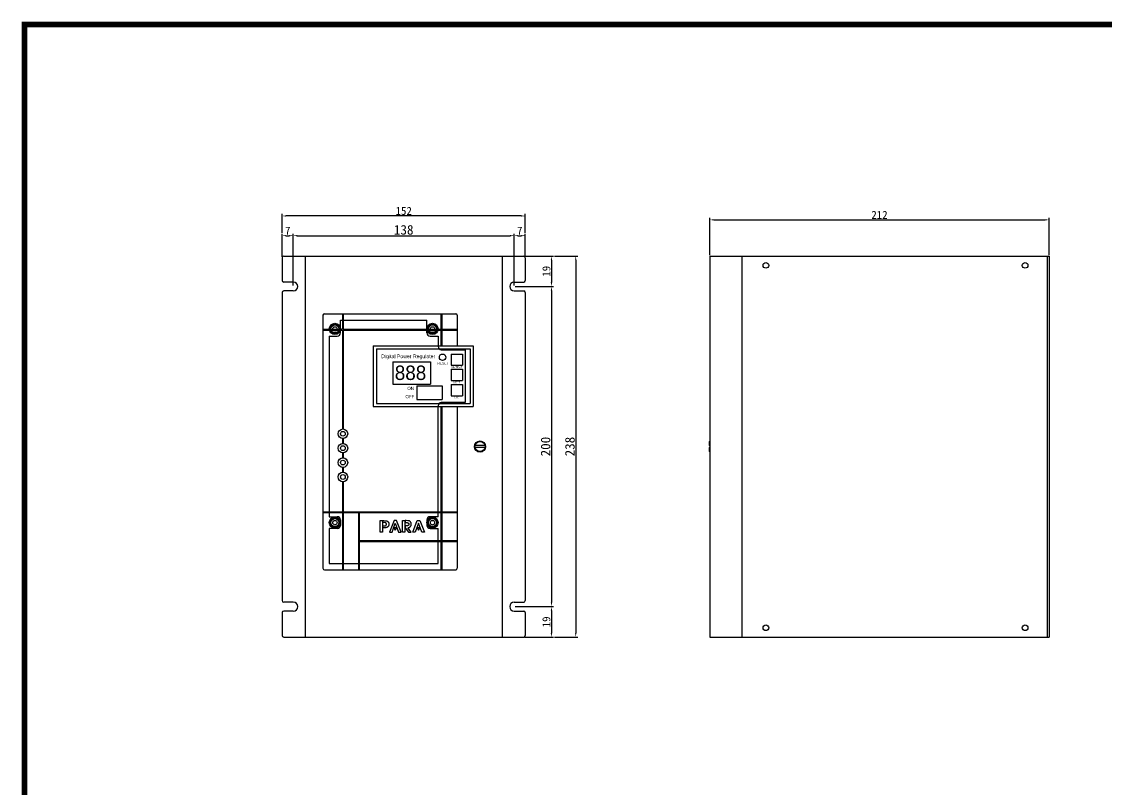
# Model space of a CAD drawing. Header units: millimetres. Extents: x 553 to 2032, y 676 to 1713.
# Drawn here: x 553 to 1231, y 1233 to 1713 of the extents above; entities that cross this region are included whole.
import ezdxf

# ---------------------------------------------------------------- set-up
doc = ezdxf.new("R2010")
doc.units = ezdxf.units.MM
for name, color, linetype in [('Case', 7, 'Continuous'), ('PCB COVER', 7, 'Continuous'), ('방열판', 7, 'Continuous')]:
    doc.layers.add(name, color=color, linetype=linetype)
doc.dimstyles.new('ISO-25', dxfattribs={"dimtxt": 6, "dimasz": 2.5, "dimexe": 1.25, "dimexo": 0.625, "dimtad": 1, "dimdsep": 46, "dimtxsty": 'Standard', "dimcen": 2.5, "dimclrd": 6, "dimclre": 6, "dimclrt": 1, "dimadec": 0, "dimazin": 0, "dimtfac": 1, "dimtmove": 0, "dimatfit": 3, "dimfxl": 1, "dimarcsym": 0})
doc.dimstyles.get("Standard").update_dxf_attribs({"dimtxt": 15, "dimasz": 0.18, "dimexe": 0.18, "dimexo": 0.0625, "dimgap": 0.09, "dimtad": 1, "dimzin": 12, "dimdsep": 46, "dimtxsty": 'Standard', "dimcen": 0.09, "dimclrd": 6, "dimclre": 6, "dimclrt": 1, "dimadec": 0, "dimazin": 0, "dimtfac": 1, "dimtofl": 0, "dimtmove": 0, "dimatfit": 3, "dimfxl": 1, "dimtolj": 1, "dimtzin": 0, "dimarcsym": 0})

# ---------------------------------------------------------------- blocks, each defined once
blk = doc.blocks.new('*D1')
at = {"color": 6, "lineweight": -2, "transparency": 16777216}
for p, q in [((982.91, 1566.82), (982.91, 1590.06)), ((985.41, 1588.81), (1192.41, 1588.81)), ((1194.91, 1566.82), (1194.91, 1590.06))]:
    blk.add_line(p, q, dxfattribs=at)
at = {"color": 6, "transparency": 16777216}
for points in [[(985.41, 1589.23), (985.41, 1588.4), (982.91, 1588.81)], [(1192.41, 1589.23), (1192.41, 1588.4), (1194.91, 1588.81)]]:
    blk.add_solid(points, dxfattribs=at)
at = {"layer": 'Defpoints', "color": 0, "transparency": 16777216}
for p in [(1194.91, 1588.81), (982.91, 1566.19), (1194.91, 1566.19)]:
    blk.add_point(p, dxfattribs=at)
at = {"color": 1, "transparency": 16777216, "insert": (1088.91, 1591.94), "char_height": 5, "attachment_point": 5}
blk.add_mtext('212', dxfattribs=at)
blk = doc.blocks.new('*D3')
at = {"color": 6, "lineweight": -2, "transparency": 16777216}
for p, q in [((867.18, 1566.19), (885.13, 1566.19)), ((883.88, 1563.69), (883.88, 1549.69)), ((861.18, 1547.19), (885.13, 1547.19))]:
    blk.add_line(p, q, dxfattribs=at)
at = {"color": 6, "transparency": 16777216}
for points in [[(883.46, 1563.69), (884.29, 1563.69), (883.88, 1566.19)], [(883.46, 1549.69), (884.29, 1549.69), (883.88, 1547.19)]]:
    blk.add_solid(points, dxfattribs=at)
at = {"layer": 'Defpoints', "color": 0, "transparency": 16777216}
for p in [(866.56, 1566.19), (860.56, 1547.19), (883.88, 1547.19)]:
    blk.add_point(p, dxfattribs=at)
at = {"color": 1, "transparency": 16777216, "insert": (880.75, 1556.69), "char_height": 5, "attachment_point": 5, "rotation": 90}
blk.add_mtext('19', dxfattribs=at)
blk = doc.blocks.new('*D4')
at = {"color": 6, "lineweight": -2, "transparency": 16777216}
for p, q in [((861.18, 1347.19), (885.13, 1347.19)), ((883.88, 1344.69), (883.88, 1330.69)), ((867.18, 1328.19), (885.13, 1328.19))]:
    blk.add_line(p, q, dxfattribs=at)
at = {"color": 6, "transparency": 16777216}
for points in [[(883.46, 1344.69), (884.29, 1344.69), (883.88, 1347.19)], [(883.46, 1330.69), (884.29, 1330.69), (883.88, 1328.19)]]:
    blk.add_solid(points, dxfattribs=at)
at = {"layer": 'Defpoints', "color": 0, "transparency": 16777216}
for p in [(860.56, 1347.19), (866.56, 1328.19), (883.88, 1328.19)]:
    blk.add_point(p, dxfattribs=at)
at = {"color": 1, "transparency": 16777216, "insert": (880.75, 1337.69), "char_height": 5, "attachment_point": 5, "rotation": 90}
blk.add_mtext('19', dxfattribs=at)
blk = doc.blocks.new('*D5')
at = {"color": 6, "lineweight": -2, "transparency": 16777216}
for p, q in [((715.56, 1565.82), (715.56, 1580.18)), ((722.56, 1547.82), (722.56, 1580.18)), ((718.06, 1578.93), (720.06, 1578.93))]:
    blk.add_line(p, q, dxfattribs=at)
at = {"color": 6, "transparency": 16777216}
for points in [[(718.06, 1579.34), (718.06, 1578.51), (715.56, 1578.93)], [(720.06, 1579.34), (720.06, 1578.51), (722.56, 1578.93)]]:
    blk.add_solid(points, dxfattribs=at)
at = {"layer": 'Defpoints', "color": 0, "transparency": 16777216}
for p in [(722.56, 1578.93), (715.56, 1565.19), (722.56, 1547.19)]:
    blk.add_point(p, dxfattribs=at)
at = {"color": 1, "transparency": 16777216, "insert": (719.06, 1582.05), "char_height": 5, "attachment_point": 5}
blk.add_mtext('7', dxfattribs=at)
blk = doc.blocks.new('*D6')
at = {"color": 6, "lineweight": -2, "transparency": 16777216}
for p, q in [((860.56, 1547.82), (860.56, 1580.18)), ((867.56, 1565.82), (867.56, 1580.18)), ((863.06, 1578.93), (865.06, 1578.93))]:
    blk.add_line(p, q, dxfattribs=at)
at = {"color": 6, "transparency": 16777216}
for points in [[(863.06, 1579.34), (863.06, 1578.51), (860.56, 1578.93)], [(865.06, 1579.34), (865.06, 1578.51), (867.56, 1578.93)]]:
    blk.add_solid(points, dxfattribs=at)
at = {"layer": 'Defpoints', "color": 0, "transparency": 16777216}
for p in [(867.56, 1578.93), (867.56, 1565.19), (860.56, 1547.19)]:
    blk.add_point(p, dxfattribs=at)
at = {"color": 1, "transparency": 16777216, "insert": (864.06, 1582.05), "char_height": 5, "attachment_point": 5}
blk.add_mtext('7', dxfattribs=at)
blk = doc.blocks.new('*D2')
at = {"color": 6, "lineweight": -2, "transparency": 16777216}
for p, q in [((715.56, 1580.8), (715.56, 1592.49)), ((865.06, 1591.24), (718.06, 1591.24)), ((867.56, 1580.8), (867.56, 1592.49))]:
    blk.add_line(p, q, dxfattribs=at)
at = {"color": 6, "transparency": 16777216}
for points in [[(718.06, 1591.66), (718.06, 1590.83), (715.56, 1591.24)], [(865.06, 1591.66), (865.06, 1590.83), (867.56, 1591.24)]]:
    blk.add_solid(points, dxfattribs=at)
at = {"layer": 'Defpoints', "color": 0, "transparency": 16777216}
for p in [(715.56, 1591.24), (715.56, 1580.18), (867.56, 1580.18)]:
    blk.add_point(p, dxfattribs=at)
at = {"color": 1, "transparency": 16777216, "insert": (791.56, 1594.37), "char_height": 5, "attachment_point": 5}
blk.add_mtext('152', dxfattribs=at)
blk = doc.blocks.new('*D7')
at = {"layer": 'Defpoints', "color": 0, "transparency": 16777216}
for p in [(860.56, 1578.93), (722.56, 1547.19), (860.56, 1547.19)]:
    blk.add_point(p, dxfattribs=at)
at = {"layer": '방열판', "color": 6, "lineweight": -2, "transparency": 16777216}
for p, q in [((722.56, 1547.82), (722.56, 1580.18)), ((860.56, 1547.82), (860.56, 1580.18)), ((725.06, 1578.93), (858.06, 1578.93))]:
    blk.add_line(p, q, dxfattribs=at)
at = {"layer": '방열판', "color": 6, "transparency": 16777216}
for points in [[(725.06, 1579.34), (725.06, 1578.51), (722.56, 1578.93)], [(858.06, 1579.34), (858.06, 1578.51), (860.56, 1578.93)]]:
    blk.add_solid(points, dxfattribs=at)
at = {"layer": '방열판', "color": 1, "transparency": 16777216, "insert": (791.56, 1582.55), "char_height": 6, "attachment_point": 5}
blk.add_mtext('138', dxfattribs=at)
blk = doc.blocks.new('*D8')
at = {"layer": 'Defpoints', "color": 0, "transparency": 16777216}
for p in [(860.56, 1547.19), (860.56, 1347.19), (883.88, 1347.19)]:
    blk.add_point(p, dxfattribs=at)
at = {"layer": '방열판', "color": 6, "lineweight": -2, "transparency": 16777216}
for p, q in [((861.18, 1547.19), (885.13, 1547.19)), ((883.88, 1544.69), (883.88, 1349.69)), ((861.18, 1347.19), (885.13, 1347.19))]:
    blk.add_line(p, q, dxfattribs=at)
at = {"layer": '방열판', "color": 6, "transparency": 16777216}
for points in [[(883.46, 1544.69), (884.29, 1544.69), (883.88, 1547.19)], [(883.46, 1349.69), (884.29, 1349.69), (883.88, 1347.19)]]:
    blk.add_solid(points, dxfattribs=at)
at = {"layer": '방열판', "color": 1, "transparency": 16777216, "insert": (880.25, 1447.19), "char_height": 6, "attachment_point": 5, "rotation": 90}
blk.add_mtext('200', dxfattribs=at)
blk = doc.blocks.new('*D9')
at = {"layer": 'Defpoints', "color": 0, "transparency": 16777216}
for p in [(885.13, 1566.19), (885.13, 1328.19), (899.07, 1328.19)]:
    blk.add_point(p, dxfattribs=at)
at = {"layer": '방열판', "color": 6, "lineweight": -2, "transparency": 16777216}
for p, q in [((885.75, 1566.19), (900.32, 1566.19)), ((899.07, 1563.69), (899.07, 1330.69)), ((885.75, 1328.19), (900.32, 1328.19))]:
    blk.add_line(p, q, dxfattribs=at)
at = {"layer": '방열판', "color": 6, "transparency": 16777216}
for points in [[(898.66, 1563.69), (899.49, 1563.69), (899.07, 1566.19)], [(898.66, 1330.69), (899.49, 1330.69), (899.07, 1328.19)]]:
    blk.add_solid(points, dxfattribs=at)
at = {"layer": '방열판', "color": 1, "transparency": 16777216, "insert": (895.45, 1447.19), "char_height": 6, "attachment_point": 5, "rotation": 90}
blk.add_mtext('238', dxfattribs=at)

msp = doc.modelspace()

# ---------------------------------------------------------------- linework, layer by layer
at = {"color": 0, "linetype": 'Continuous'}
for p, q in [((821.257, 1504.992), (821.257, 1497.992)), ((821.257, 1504.992), (828.257, 1504.992)), ((828.257, 1504.992), (828.257, 1497.992)), ((784.757, 1500.192), (808.257, 1500.192)), ((808.257, 1500.192), (808.257, 1486.192)), ((821.257, 1497.992), (828.257, 1497.992)), ((821.257, 1495.492), (821.257, 1488.492)), ((821.257, 1495.492), (828.257, 1495.492)), ((828.257, 1495.492), (828.257, 1488.492)), ((784.757, 1486.192), (808.257, 1486.192)), ((799.757, 1485.192), (799.757, 1476.692)), ((799.757, 1485.192), (815.557, 1485.192)), ((815.557, 1485.192), (815.557, 1476.692)), ((821.257, 1488.492), (828.257, 1488.492)), ((821.257, 1485.992), (821.257, 1478.992)), ((821.257, 1485.992), (828.257, 1485.992)), ((828.257, 1485.992), (828.257, 1478.992)), ((821.257, 1478.992), (828.257, 1478.992)), ((799.757, 1476.692), (815.557, 1476.692))]:
    msp.add_line(p, q, dxfattribs=at)
at = {"color": 5, "const_width": 3.6}
msp.add_lwpolyline([(554.618, 677.602), (2030.618, 677.602), (2030.618, 1710.802), (554.618, 1710.802), (554.618, 677.602)], dxfattribs=at)
at = {"color": 0, "linetype": 'Continuous'}
msp.add_circle((815.857, 1502.992), 2, dxfattribs=at)
at = {"layer": 'Case', "color": 0}
for p, q in [((716.557, 1566.192), (866.557, 1566.192)), ((730.057, 1566.192), (730.057, 1328.192)), ((853.057, 1566.192), (853.057, 1328.192)), ((982.906, 1566.192), (1194.906, 1566.192)), ((982.906, 1566.192), (982.906, 1328.192)), ((1002.906, 1566.192), (1002.906, 1328.192)), ((1193.706, 1566.192), (1193.706, 1328.192)), ((1194.906, 1566.192), (1194.906, 1328.192)), ((715.557, 1565.192), (715.557, 1550.942)), ((867.557, 1565.192), (867.557, 1550.942)), ((722.557, 1549.942), (716.557, 1549.942)), ((860.557, 1549.942), (866.557, 1549.942)), ((715.557, 1543.442), (715.557, 1350.942)), ((722.557, 1544.442), (716.557, 1544.442)), ((860.557, 1544.442), (866.557, 1544.442)), ((867.557, 1543.442), (867.557, 1350.942)), ((842.305, 1447.789), (836.209, 1447.789)), ((842.305, 1446.596), (836.209, 1446.596)), ((722.557, 1349.942), (716.557, 1349.942)), ((860.557, 1349.942), (866.557, 1349.942)), ((715.557, 1343.442), (715.557, 1329.192)), ((722.557, 1344.442), (716.557, 1344.442)), ((860.557, 1344.442), (866.557, 1344.442)), ((867.557, 1343.442), (867.557, 1329.192)), ((716.557, 1328.192), (866.557, 1328.192)), ((982.906, 1328.192), (1194.906, 1328.192))]:
    msp.add_line(p, q, dxfattribs=at)
at = {"layer": 'Case', "color": 0, "linetype": 'Continuous', "ltscale": 0.3}
for p, q in [((752.057, 1526.192), (806.057, 1526.192)), ((752.057, 1518.192), (752.057, 1526.192)), ((806.057, 1518.192), (806.057, 1526.192)), ((745.057, 1516.192), (745.057, 1403.392)), ((745.057, 1516.192), (745.057, 1403.392)), ((745.057, 1516.192), (750.057, 1516.192)), ((745.057, 1516.192), (750.057, 1516.192)), ((808.057, 1516.192), (813.057, 1516.192)), ((813.057, 1516.192), (813.057, 1509.692)), ((815.057, 1507.692), (830.057, 1507.692)), ((830.057, 1507.692), (830.057, 1474.692)), ((813.057, 1403.392), (813.057, 1472.692)), ((830.057, 1474.692), (815.057, 1474.692)), ((745.057, 1403.392), (750.057, 1403.392)), ((813.057, 1403.392), (808.057, 1403.392)), ((752.057, 1401.392), (752.057, 1397.992)), ((806.057, 1401.392), (806.057, 1397.992)), ((750.057, 1395.992), (745.057, 1395.992)), ((745.057, 1395.992), (745.057, 1374.192)), ((808.057, 1395.992), (813.057, 1395.992)), ((813.057, 1374.192), (813.057, 1395.992)), ((745.057, 1374.192), (813.057, 1374.192))]:
    msp.add_line(p, q, dxfattribs=at)
at = {"layer": 'Case', "color": 0, "linetype": 'Continuous'}
for p, q in [((982.531, 1450.113), (982.531, 1447.789)), ((982.531, 1447.789), (982.906, 1447.789)), ((982.531, 1446.596), (982.531, 1444.271)), ((982.531, 1446.596), (982.906, 1446.596)), ((982.785, 1450.367), (982.906, 1450.367)), ((982.785, 1444.017), (982.906, 1444.017))]:
    msp.add_line(p, q, dxfattribs=at)
at = {"layer": 'Case', "color": 0}
for centre, radius in [((1017.906, 1560.392), 1.75), ((1179.906, 1560.392), 1.75), ((839.257, 1447.192), 3.5), ((839.257, 1447.192), 3.175), ((1017.906, 1333.992), 1.75), ((1179.906, 1333.992), 1.75)]:
    msp.add_circle(centre, radius, dxfattribs=at)
at = {"layer": 'Case', "color": 0, "linetype": 'Continuous', "ltscale": 0.3}
for centre in [(748.557, 1520.692), (748.557, 1520.692), (809.557, 1520.692), (809.557, 1520.692), (748.557, 1399.692), (748.557, 1399.692), (809.557, 1399.692), (809.557, 1399.692)]:
    msp.add_circle(centre, 3, dxfattribs=at)
at = {"layer": 'Case', "color": 0}
for centre, radius, start, end in [((716.557, 1565.192), 1, 90, 180), ((866.557, 1565.192), 1, 0, 90), ((716.557, 1550.942), 1, 180, 270), ((722.557, 1547.192), 2.75, 270, 90), ((860.557, 1547.192), 2.75, 90, 270), ((866.557, 1550.942), 1, 270, 0), ((716.557, 1543.442), 1, 90, 180), ((866.557, 1543.442), 1, 0, 90), ((716.557, 1350.942), 1, 180, 270), ((722.557, 1347.192), 2.75, 270, 90), ((860.557, 1347.192), 2.75, 90, 270), ((866.557, 1350.942), 1, 270, 0), ((716.557, 1343.442), 1, 90, 180), ((866.557, 1343.442), 1, 0, 90), ((716.557, 1329.192), 1, 180, 270), ((866.557, 1329.192), 1, 270, 0)]:
    msp.add_arc(centre, radius, start, end, dxfattribs=at)
at = {"layer": 'Case', "color": 0, "linetype": 'Continuous', "ltscale": 0.3}
for centre, start, end in [((750.057, 1518.192), 270, 0), ((808.057, 1518.192), 180, 270), ((815.057, 1509.692), 180, 270), ((815.057, 1472.692), 90, 180), ((750.057, 1401.392), 0, 90), ((808.057, 1401.392), 90, 180), ((750.057, 1397.992), 270, 0), ((808.057, 1397.992), 180, 270)]:
    msp.add_arc(centre, 2, start, end, dxfattribs=at)
at = {"layer": 'Case', "color": 0, "linetype": 'Continuous'}
for centre, start, end in [((982.785, 1450.113), 90, 180), ((982.785, 1444.271), 180, 270)]:
    msp.add_arc(centre, 0.254, start, end, dxfattribs=at)
at = {"layer": 'PCB COVER', "color": 0}
for p, q in [((741.057, 1529.192), (741.057, 1371.192)), ((742.057, 1530.192), (824.057, 1530.192)), ((753.307, 1530.192), (753.307, 1520.442)), ((753.807, 1530.192), (753.807, 1520.442)), ((814.807, 1530.192), (814.807, 1520.442)), ((815.307, 1530.192), (815.307, 1520.442)), ((825.057, 1529.192), (825.057, 1510.192)), ((741.057, 1520.442), (753.307, 1520.442)), ((741.057, 1519.942), (753.307, 1519.942)), ((753.307, 1519.942), (753.307, 1458.182)), ((753.807, 1520.442), (814.807, 1520.442)), ((753.807, 1519.942), (753.807, 1458.182)), ((753.807, 1519.942), (814.807, 1519.942)), ((814.807, 1519.942), (814.807, 1510.192)), ((815.307, 1520.442), (825.057, 1520.442)), ((815.307, 1519.942), (815.307, 1510.192)), ((815.307, 1519.942), (825.057, 1519.942)), ((772.557, 1510.192), (772.557, 1472.192)), ((772.557, 1510.192), (835.057, 1510.192)), ((774.557, 1508.192), (774.557, 1474.192)), ((774.557, 1508.192), (833.057, 1508.192)), ((833.057, 1508.192), (833.057, 1474.192)), ((835.057, 1510.192), (835.057, 1472.192)), ((784.757, 1500.192), (784.757, 1486.192)), ((772.557, 1472.192), (835.057, 1472.192)), ((774.557, 1474.192), (833.057, 1474.192)), ((814.807, 1472.192), (814.807, 1406.442)), ((815.307, 1472.192), (815.307, 1406.442)), ((825.057, 1472.192), (825.057, 1371.192)), ((753.307, 1452.203), (753.307, 1449.182)), ((753.807, 1452.203), (753.807, 1449.182)), ((753.307, 1443.203), (753.307, 1440.182)), ((753.807, 1443.203), (753.807, 1440.182)), ((753.307, 1434.203), (753.307, 1431.182)), ((753.807, 1434.203), (753.807, 1431.182)), ((753.307, 1425.203), (753.307, 1406.442)), ((753.807, 1425.203), (753.807, 1406.442)), ((741.057, 1406.442), (753.307, 1406.442)), ((741.057, 1405.942), (753.307, 1405.942)), ((753.307, 1405.942), (753.307, 1370.192)), ((753.807, 1406.442), (814.807, 1406.442)), ((753.807, 1405.942), (753.807, 1370.192)), ((753.807, 1405.942), (763.307, 1405.942)), ((763.307, 1405.942), (763.307, 1370.192)), ((763.807, 1405.942), (763.807, 1388.442)), ((763.807, 1405.942), (814.807, 1405.942)), ((814.807, 1405.942), (814.807, 1388.442)), ((815.307, 1406.442), (825.057, 1406.442)), ((815.307, 1405.942), (815.307, 1388.442)), ((815.307, 1405.942), (825.057, 1405.942)), ((763.807, 1388.442), (814.807, 1388.442)), ((763.807, 1387.942), (814.807, 1387.942)), ((763.807, 1387.942), (763.807, 1370.192)), ((814.807, 1387.942), (814.807, 1370.192)), ((815.307, 1388.442), (825.057, 1388.442)), ((815.307, 1387.942), (815.307, 1370.192)), ((815.307, 1387.942), (825.057, 1387.942)), ((742.057, 1370.192), (824.057, 1370.192))]:
    msp.add_line(p, q, dxfattribs=at)
at = {"layer": 'PCB COVER', "color": 0, "ltscale": 0.4}
for p, q in [((815.057, 1530.192), (815.057, 1510.192)), ((815.057, 1472.192), (815.057, 1370.192)), ((741.057, 1406.192), (825.057, 1406.192)), ((763.557, 1406.442), (763.557, 1370.192)), ((763.307, 1388.192), (825.057, 1388.192))]:
    msp.add_line(p, q, dxfattribs=at)
at = {"layer": 'PCB COVER', "color": 0}
for points in [[(778.21, 1400.932), (778.21, 1393.72), (776.759, 1393.72), (776.759, 1400.932)], [(778.523, 1397.658), (779.006, 1397.658), (779.401, 1397.665), (779.724, 1397.687), (779.859, 1397.703), (779.976, 1397.722), (780.028, 1397.733), (780.075, 1397.745), (780.118, 1397.758), (780.156, 1397.772), (780.227, 1397.803), (780.261, 1397.819), (780.293, 1397.837), (780.325, 1397.856), (780.356, 1397.876), (780.386, 1397.896), (780.415, 1397.918), (780.443, 1397.941), (780.47, 1397.965), (780.496, 1397.989), (780.521, 1398.015), (780.545, 1398.042), (780.568, 1398.07), (780.59, 1398.099), (780.611, 1398.128), (780.631, 1398.159), (780.649, 1398.19), (780.667, 1398.222), (780.683, 1398.255), (780.698, 1398.288), (780.711, 1398.321), (780.723, 1398.356), (780.734, 1398.391), (780.744, 1398.426), (780.752, 1398.463), (780.759, 1398.499), (780.765, 1398.537), (780.773, 1398.613), (780.775, 1398.693), (780.775, 1398.742), (780.772, 1398.789), (780.767, 1398.836), (780.761, 1398.882), (780.753, 1398.927), (780.743, 1398.97), (780.731, 1399.013), (780.718, 1399.054), (780.702, 1399.094), (780.685, 1399.133), (780.666, 1399.172), (780.645, 1399.209), (780.623, 1399.245), (780.599, 1399.279), (780.572, 1399.313), (780.544, 1399.346), (780.515, 1399.377), (780.485, 1399.407), (780.453, 1399.436), (780.421, 1399.463), (780.388, 1399.488), (780.354, 1399.512), (780.319, 1399.534), (780.283, 1399.555), (780.246, 1399.574), (780.208, 1399.592), (780.169, 1399.609), (780.129, 1399.623), (780.088, 1399.637), (780.046, 1399.649), (780.003, 1399.659), (779.96, 1399.668), (779.886, 1399.679), (779.797, 1399.689), (779.568, 1399.705), (778.913, 1399.717), (778.523, 1399.717), (778.523, 1400.932), (779.091, 1400.932), (780.185, 1400.905), (780.56, 1400.872), (780.704, 1400.85), (780.765, 1400.837), (780.819, 1400.824), (780.895, 1400.802), (780.97, 1400.778), (781.044, 1400.75), (781.115, 1400.719), (781.186, 1400.686), (781.254, 1400.649), (781.321, 1400.609), (781.387, 1400.567), (781.451, 1400.521), (781.513, 1400.473), (781.574, 1400.421), (781.633, 1400.366), (781.691, 1400.309), (781.747, 1400.248), (781.802, 1400.185), (781.855, 1400.119), (781.905, 1400.049), (781.952, 1399.978), (781.996, 1399.904), (782.037, 1399.827), (782.075, 1399.748), (782.109, 1399.666), (782.14, 1399.582), (782.167, 1399.496), (782.192, 1399.407), (782.213, 1399.316), (782.231, 1399.222), (782.246, 1399.125), (782.265, 1398.925), (782.272, 1398.715), (782.268, 1398.552), (782.257, 1398.396), (782.238, 1398.247), (782.212, 1398.104), (782.178, 1397.968), (782.136, 1397.838), (782.113, 1397.776), (782.088, 1397.715), (782.06, 1397.656), (782.031, 1397.599), (781.969, 1397.489), (781.903, 1397.385), (781.832, 1397.287), (781.758, 1397.195), (781.679, 1397.109), (781.597, 1397.029), (781.51, 1396.956), (781.42, 1396.888), (781.327, 1396.826), (781.234, 1396.77), (781.14, 1396.719), (781.046, 1396.674), (780.951, 1396.634), (780.857, 1396.599), (780.761, 1396.57), (780.666, 1396.546), (780.528, 1396.522), (780.376, 1396.501), (780.029, 1396.469), (779.158, 1396.443), (778.523, 1396.443)], [(786.294, 1399.256), (788.384, 1393.72), (789.968, 1393.72), (787.088, 1400.932), (785.512, 1400.932), (782.733, 1393.72), (784.29, 1393.72)], [(786.327, 1394.972), (787.184, 1396.457), (785.47, 1396.457)], [(792.195, 1400.932), (792.195, 1393.72), (790.744, 1393.72), (790.744, 1400.932)], [(794.119, 1396.477), (794.406, 1396.507), (794.651, 1396.546), (794.747, 1396.57), (794.842, 1396.599), (794.937, 1396.634), (795.031, 1396.674), (795.125, 1396.719), (795.219, 1396.77), (795.312, 1396.826), (795.405, 1396.888), (795.495, 1396.956), (795.582, 1397.029), (795.665, 1397.109), (795.743, 1397.195), (795.817, 1397.287), (795.888, 1397.385), (795.954, 1397.489), (796.016, 1397.599), (796.045, 1397.656), (796.073, 1397.715), (796.098, 1397.776), (796.121, 1397.838), (796.163, 1397.968), (796.197, 1398.104), (796.223, 1398.247), (796.242, 1398.396), (796.253, 1398.552), (796.257, 1398.715), (796.25, 1398.925), (796.231, 1399.125), (796.216, 1399.222), (796.198, 1399.316), (796.177, 1399.407), (796.153, 1399.496), (796.125, 1399.582), (796.094, 1399.666), (796.06, 1399.748), (796.022, 1399.827), (795.981, 1399.904), (795.937, 1399.978), (795.89, 1400.049), (795.84, 1400.119), (795.787, 1400.185), (795.732, 1400.248), (795.676, 1400.309), (795.618, 1400.366), (795.559, 1400.421), (795.498, 1400.473), (795.436, 1400.521), (795.372, 1400.567), (795.306, 1400.609), (795.239, 1400.649), (795.171, 1400.686), (795.1, 1400.719), (795.029, 1400.75), (794.955, 1400.778), (794.88, 1400.802), (794.804, 1400.824), (794.75, 1400.837), (794.689, 1400.85), (794.545, 1400.872), (794.17, 1400.905), (793.076, 1400.932), (792.508, 1400.932), (792.508, 1399.717), (792.898, 1399.717), (793.553, 1399.705), (793.782, 1399.689), (793.871, 1399.679), (793.945, 1399.668), (793.989, 1399.659), (794.031, 1399.649), (794.073, 1399.637), (794.114, 1399.623), (794.154, 1399.609), (794.193, 1399.592), (794.231, 1399.574), (794.268, 1399.555), (794.304, 1399.534), (794.339, 1399.512), (794.373, 1399.488), (794.406, 1399.463), (794.439, 1399.436), (794.47, 1399.407), (794.5, 1399.377), (794.529, 1399.346), (794.557, 1399.313), (794.584, 1399.279), (794.608, 1399.245), (794.631, 1399.209), (794.651, 1399.172), (794.67, 1399.133), (794.687, 1399.094), (794.703, 1399.054), (794.716, 1399.013), (794.728, 1398.97), (794.738, 1398.927), (794.746, 1398.882), (794.752, 1398.836), (794.757, 1398.789), (794.76, 1398.742), (794.76, 1398.693), (794.758, 1398.613), (794.755, 1398.575), (794.75, 1398.537), (794.744, 1398.499), (794.737, 1398.463), (794.729, 1398.426), (794.719, 1398.391), (794.708, 1398.356), (794.696, 1398.321), (794.683, 1398.288), (794.668, 1398.255), (794.652, 1398.222), (794.634, 1398.19), (794.616, 1398.159), (794.596, 1398.128), (794.575, 1398.099), (794.553, 1398.07), (794.53, 1398.042), (794.506, 1398.015), (794.481, 1397.989), (794.455, 1397.965), (794.428, 1397.941), (794.4, 1397.918), (794.371, 1397.896), (794.341, 1397.876), (794.31, 1397.856), (794.278, 1397.837), (794.246, 1397.819), (794.212, 1397.803), (794.141, 1397.772), (794.103, 1397.758), (794.06, 1397.745), (794.013, 1397.733), (793.961, 1397.722), (793.844, 1397.703), (793.709, 1397.687), (793.386, 1397.665), (792.991, 1397.658), (792.508, 1397.658), (792.508, 1396.443), (794.518, 1393.72), (796.257, 1393.72)], [(800.83, 1399.256), (798.826, 1393.72), (797.269, 1393.72), (800.048, 1400.932), (801.625, 1400.932), (804.504, 1393.72), (802.92, 1393.72)], [(800.895, 1394.972), (801.753, 1396.457), (800.038, 1396.457)]]:
    msp.add_lwpolyline(points, close=True, dxfattribs=at)
at = {"layer": 'PCB COVER', "color": 0, "ltscale": 0.4}
for centre, radius in [((748.557, 1520.692), 3.5), ((748.557, 1520.692), 2.5), ((748.557, 1520.692), 1.35), ((809.557, 1520.692), 3.5), ((809.557, 1520.692), 2.5), ((809.557, 1520.692), 1.35), ((748.557, 1399.692), 3.5), ((809.557, 1399.692), 3.5), ((748.557, 1399.692), 2.5), ((748.557, 1399.692), 1.35), ((809.557, 1399.692), 2.5), ((809.557, 1399.692), 1.35)]:
    msp.add_circle(centre, radius, dxfattribs=at)
at = {"layer": 'PCB COVER', "color": 0}
for centre, radius in [((753.557, 1455.192), 3), ((753.557, 1455.192), 1.5), ((753.557, 1446.192), 3), ((753.557, 1446.192), 1.5), ((753.557, 1437.192), 3), ((753.557, 1437.192), 1.5), ((753.557, 1428.192), 3), ((753.557, 1428.192), 1.5)]:
    msp.add_circle(centre, radius, dxfattribs=at)
for centre, start, end in [((742.057, 1529.192), 90, 180), ((824.057, 1529.192), 0, 90), ((742.057, 1371.192), 180, 270), ((824.057, 1371.192), 270, 0)]:
    msp.add_arc(centre, 1, start, end, dxfattribs=at)

# ---------------------------------------------------------------- texts
at = {"color": 0, "attachment_point": 1}
for s, insert, char_height, width in [('{\\fSwis721 BT|b0|i0|c0|p34;Digital\\f??|b0|i0|c0|p49; \\fSwis721 BT|b0|i0|c0|p34;Power Regulater}', (777.519, 1504.719), 2.3, 35.1239), ('{\\f@ￇ\uffd1ￄￄﾹ\uffd9ￅ\uffc1|b0|i0|c129|p18;RESET}', (812.711, 1499.911), 1.5, 6.6627), ('{\\fGulim|b0|i0|c129|p50;888}', (785.992, 1497.79), 9, 20.7472), ('{\\f@ￇ\uffd1ￄￄﾹ\uffd9ￅ\uffc1|b0|i0|c129|p18;OUTPUT}', (821.333, 1497.462), 1.2, 6.6627), ('{\\f@ￇ\uffd1ￄￄﾹ\uffd9ￅ\uffc1|b0|i0|c129|p18;ON}', (793.836, 1484.541), 2, 5.3252), ('{\\f@ￇ\uffd1ￄￄﾹ\uffd9ￅ\uffc1|b0|i0|c129|p18;SOFT}', (822.452, 1487.962), 1.2, 4.62851), ('{\\f@ￇ\uffd1ￄￄﾹ\uffd9ￅ\uffc1|b0|i0|c129|p18;OFF}', (792.665, 1479.396), 2, 6.6627), ('{\\f@ￇ\uffd1ￄￄﾹ\uffd9ￅ\uffc1|b0|i0|c129|p18;O.C}', (823.258, 1478.462), 1.2, 2.88258)]:
    msp.add_mtext(s, dxfattribs=dict(at, insert=insert, char_height=char_height, width=width))

# ---------------------------------------------------------------- dimensions: what is measured, and where the dimension line sits
at = {"color": 0}
for base, p1, p2, override, picture, middle in [((715.557, 1591.242), (867.557, 1580.175), (715.557, 1580.175), {"dimtxt": 5, "dimasz": 2.5, "dimexe": 1.25, "dimexo": 0.625, "dimgap": 0.625, "dimzin": 8, "dimcen": 2.5, "dimtofl": 1, "dimtolj": 0, "dimtzin": 8}, '*D2', (791.557, 1594.367)), ((722.557, 1578.925), (715.557, 1565.192), (722.557, 1547.192), {"dimtxt": 5, "dimasz": 2.5, "dimexe": 1.25, "dimexo": 0.625, "dimgap": 0.625, "dimzin": 8, "dimcen": 2.5, "dimtofl": 1, "dimtolj": 0, "dimtzin": 8}, '*D5', (719.057, 1582.05)), ((867.557, 1578.925), (860.557, 1547.192), (867.557, 1565.192), {"dimtxt": 5, "dimasz": 2.5, "dimexe": 1.25, "dimexo": 0.625, "dimgap": 0.625, "dimzin": 8, "dimcen": 2.5, "dimtofl": 1, "dimtmove": 1, "dimtolj": 0, "dimtzin": 8}, '*D6', (864.057, 1582.05))]:
    dim = msp.add_linear_dim(base=base, p1=p1, p2=p2, dimstyle='Standard', override=override, dxfattribs=at)
    dim.commit()
    dim.dimension.update_dxf_attribs({"geometry": picture, "text_midpoint": middle})
for base, p1, p2, angle, override, picture, middle in [((1194.906, 1588.812), (982.906, 1566.192), (1194.906, 1566.192), 180, {"dimtxt": 5, "dimasz": 2.5, "dimexe": 1.25, "dimexo": 0.625, "dimgap": 0.625, "dimzin": 8, "dimcen": 2.5, "dimtofl": 1, "dimtolj": 0, "dimtzin": 8}, '*D1', (1088.906, 1591.937)), ((883.877, 1547.192), (866.557, 1566.192), (860.557, 1547.192), 90, {"dimtxt": 5, "dimasz": 2.5, "dimexe": 1.25, "dimexo": 0.625, "dimgap": 0.625, "dimzin": 8, "dimcen": 2.5, "dimtofl": 1, "dimtolj": 0, "dimtzin": 8}, '*D3', (880.752, 1556.692)), ((883.877, 1328.192), (860.557, 1347.192), (866.557, 1328.192), 90, {"dimtxt": 5, "dimasz": 2.5, "dimexe": 1.25, "dimexo": 0.625, "dimgap": 0.625, "dimzin": 8, "dimcen": 2.5, "dimtofl": 1, "dimtmove": 1, "dimtolj": 0, "dimtzin": 8}, '*D4', (880.752, 1337.692))]:
    dim = msp.add_linear_dim(base=base, p1=p1, p2=p2, angle=angle, dimstyle='Standard', override=override, dxfattribs=at)
    dim.commit()
    dim.dimension.update_dxf_attribs({"geometry": picture, "text_midpoint": middle})
at = {"layer": '방열판', "color": 0}
dim = msp.add_linear_dim(base=(860.557, 1578.925), p1=(722.557, 1547.192), p2=(860.557, 1547.192), dimstyle='ISO-25', dxfattribs=at)
dim.commit()
dim.dimension.update_dxf_attribs({"geometry": '*D7', "text_midpoint": (791.557, 1582.55)})
for base, p1, p2, picture, middle in [((899.072, 1328.192), (885.127, 1566.192), (885.127, 1328.192), '*D9', (895.447, 1447.192)), ((883.877, 1347.192), (860.557, 1547.192), (860.557, 1347.192), '*D8', (880.252, 1447.192))]:
    dim = msp.add_linear_dim(base=base, p1=p1, p2=p2, angle=90, dimstyle='ISO-25', dxfattribs=at)
    dim.commit()
    dim.dimension.update_dxf_attribs({"geometry": picture, "text_midpoint": middle})

doc.saveas('drawing.dxf')
